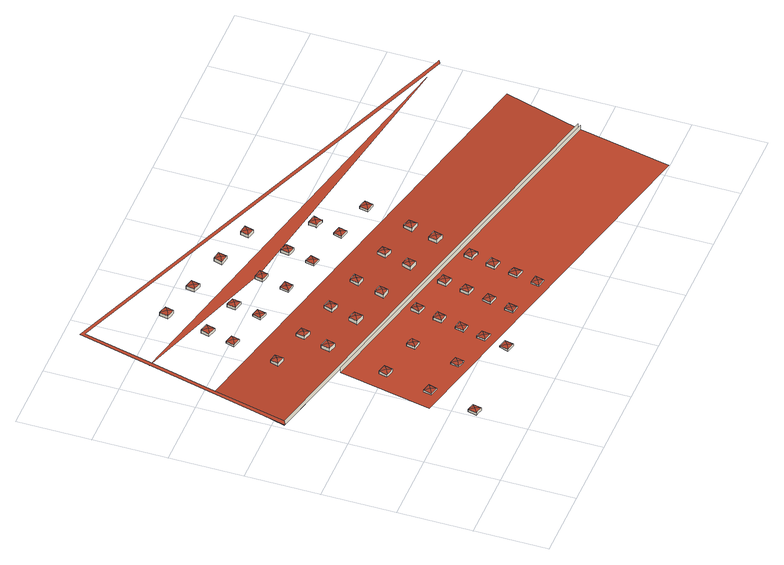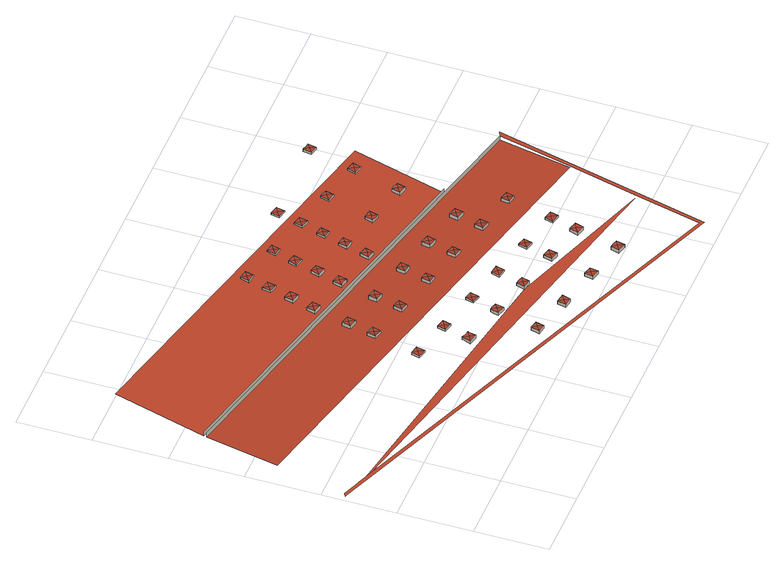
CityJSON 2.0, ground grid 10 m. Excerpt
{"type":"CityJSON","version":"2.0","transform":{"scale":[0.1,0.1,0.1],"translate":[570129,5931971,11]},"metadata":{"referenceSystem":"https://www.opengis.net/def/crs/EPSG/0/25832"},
"CityObjects":{
"building1":{"type":"Building","attributes":{"Grundfläche 2D":"4274.106168","Grundhöhe NN":"1.910"},"children":["building1-1","building1-2","building1-3","building1-4","building1-5","building1-6","building1-7","building1-8","building1-9","building1-10","building1-11","building1-12","building1-13","building1-14","building1-15","building1-16","building1-17","building1-18","building1-19","building1-20","building1-21","building1-22","building1-23","building1-24","building1-25","building1-26","building1-27","building1-28","building1-29","building1-30","building1-31","building1-32","building1-33","building1-34","building1-35","building1-36","building1-37","building1-38","building1-39","building1-40","building1-41","building1-42","building1-43","building1-44"],"geometry":[{"type":"MultiSurface","lod":"3","boundaries":[[[0,1,2,3]],[[4,5,6,7]],[[1,8,9,2]],[[10,11,12]],[[13,14,15,16,17,18,19,20,21,22,23]],[[5,4,15,24]],[[25,10,12]]],"semantics":{"surfaces":[{"type":"RoofSurface"},{"type":"WallSurface"}],"values":[0,0,1,0,0,1,0]}}]},
"building1-1":{"type":"BuildingInstallation","parents":["building1"],"geometry":[{"type":"MultiSurface","lod":"3","boundaries":[[[26,27,28]],[[28,27,29]],[[30,31,27,26]],[[29,27,31]],[[32,33,26,28]],[[33,34,35,31,30,26]],[[35,36,29,31]],[[36,32,28,29]]],"semantics":{"surfaces":[{"type":"RoofSurface"},{"type":"WallSurface"}],"values":[0,0,0,0,1,1,1,1]}}]},
"building1-2":{"type":"BuildingInstallation","parents":["building1"],"geometry":[{"type":"MultiSurface","lod":"3","boundaries":[[[37,38,39]],[[39,38,40]],[[41,38,37]],[[40,38,41]],[[42,43,37,39]],[[43,44,41,37]],[[44,45,40,41]],[[45,42,39,40]]],"semantics":{"surfaces":[{"type":"RoofSurface"},{"type":"WallSurface"}],"values":[0,0,0,0,1,1,1,1]}}]},
"building1-3":{"type":"BuildingInstallation","parents":["building1"],"geometry":[{"type":"MultiSurface","lod":"3","boundaries":[[[46,47,48]],[[48,47,49]],[[50,51,47,46]],[[49,47,51]],[[52,53,46,48]],[[53,54,55,51,50,46]],[[55,56,49,51]],[[56,52,48,49]]],"semantics":{"surfaces":[{"type":"RoofSurface"},{"type":"WallSurface"}],"values":[0,0,0,0,1,1,1,1]}}]},
"building1-4":{"type":"BuildingInstallation","parents":["building1"],"geometry":[{"type":"MultiSurface","lod":"3","boundaries":[[[57,58,59]],[[59,58,60]],[[61,58,57]],[[60,58,61]],[[62,63,57,59]],[[63,64,61,57]],[[64,65,60,61]],[[65,62,59,60]]],"semantics":{"surfaces":[{"type":"RoofSurface"},{"type":"WallSurface"}],"values":[0,0,0,0,1,1,1,1]}}]},
"building1-5":{"type":"BuildingInstallation","parents":["building1"],"geometry":[{"type":"MultiSurface","lod":"3","boundaries":[[[66,67,68]],[[68,67,69]],[[70,71,67,66]],[[69,67,71]],[[72,73,66,68]],[[73,74,75,71,70,66]],[[75,76,69,71]],[[76,72,68,69]]],"semantics":{"surfaces":[{"type":"RoofSurface"},{"type":"WallSurface"}],"values":[0,0,0,0,1,1,1,1]}}]},
"building1-6":{"type":"BuildingInstallation","parents":["building1"],"geometry":[{"type":"MultiSurface","lod":"3","boundaries":[[[77,78,79]],[[79,78,80]],[[81,78,77]],[[80,78,81]],[[82,83,77,79]],[[83,84,81,77]],[[84,85,80,81]],[[85,82,79,80]]],"semantics":{"surfaces":[{"type":"RoofSurface"},{"type":"WallSurface"}],"values":[0,0,0,0,1,1,1,1]}}]},
"building1-7":{"type":"BuildingInstallation","parents":["building1"],"geometry":[{"type":"MultiSurface","lod":"3","boundaries":[[[86,87,88]],[[88,87,89]],[[90,87,86]],[[89,87,90]],[[91,92,86,88]],[[92,93,90,86]],[[93,94,89,90]],[[94,91,88,89]]],"semantics":{"surfaces":[{"type":"RoofSurface"},{"type":"WallSurface"}],"values":[0,0,0,0,1,1,1,1]}}]},
"building1-8":{"type":"BuildingInstallation","parents":["building1"],"geometry":[{"type":"MultiSurface","lod":"3","boundaries":[[[95,96,97]],[[98,97,96,99]],[[100,96,95]],[[99,96,100]],[[101,102,95,97]],[[102,103,100,95]],[[103,104,99,100]],[[104,105,101,97,98,99]]],"semantics":{"surfaces":[{"type":"RoofSurface"},{"type":"WallSurface"}],"values":[0,0,0,0,1,1,1,1]}}]},
"building1-9":{"type":"BuildingInstallation","parents":["building1"],"geometry":[{"type":"MultiSurface","lod":"3","boundaries":[[[106,107,108]],[[108,107,109]],[[110,107,106]],[[109,107,110]],[[111,112,106,108]],[[112,113,110,106]],[[113,114,109,110]],[[114,111,108,109]]],"semantics":{"surfaces":[{"type":"RoofSurface"},{"type":"WallSurface"}],"values":[0,0,0,0,1,1,1,1]}}]},
"building1-10":{"type":"BuildingInstallation","parents":["building1"],"geometry":[{"type":"MultiSurface","lod":"3","boundaries":[[[115,116,117]],[[117,116,118]],[[119,116,115]],[[118,116,119]],[[120,121,115,117]],[[121,122,119,115]],[[122,123,118,119]],[[123,120,117,118]]],"semantics":{"surfaces":[{"type":"RoofSurface"},{"type":"WallSurface"}],"values":[0,0,0,0,1,1,1,1]}}]},
"building1-11":{"type":"BuildingInstallation","parents":["building1"],"geometry":[{"type":"MultiSurface","lod":"3","boundaries":[[[124,125,126]],[[126,125,127]],[[128,125,124]],[[127,125,128]],[[129,130,124,126]],[[130,131,128,124]],[[131,132,127,128]],[[132,129,126,127]]],"semantics":{"surfaces":[{"type":"RoofSurface"},{"type":"WallSurface"}],"values":[0,0,0,0,1,1,1,1]}}]},
"building1-12":{"type":"BuildingInstallation","parents":["building1"],"geometry":[{"type":"MultiSurface","lod":"3","boundaries":[[[133,134,135]],[[135,134,136]],[[137,134,133]],[[136,134,137]],[[138,139,133,135]],[[139,140,137,133]],[[140,141,136,137]],[[141,138,135,136]]],"semantics":{"surfaces":[{"type":"RoofSurface"},{"type":"WallSurface"}],"values":[0,0,0,0,1,1,1,1]}}]},
"building1-13":{"type":"BuildingInstallation","parents":["building1"],"geometry":[{"type":"MultiSurface","lod":"3","boundaries":[[[142,143,144]],[[144,143,145]],[[146,143,142]],[[145,143,146]],[[147,148,142,144]],[[148,149,146,142]],[[149,150,145,146]],[[150,147,144,145]]],"semantics":{"surfaces":[{"type":"RoofSurface"},{"type":"WallSurface"}],"values":[0,0,0,0,1,1,1,1]}}]},
"building1-14":{"type":"BuildingInstallation","parents":["building1"],"geometry":[{"type":"MultiSurface","lod":"3","boundaries":[[[151,152,153]],[[153,152,154]],[[155,156,152,151]],[[154,152,156]],[[157,158,151,153]],[[158,159,160,156,155,151]],[[160,161,154,156]],[[161,157,153,154]]],"semantics":{"surfaces":[{"type":"RoofSurface"},{"type":"WallSurface"}],"values":[0,0,0,0,1,1,1,1]}}]},
"building1-15":{"type":"BuildingInstallation","parents":["building1"],"geometry":[{"type":"MultiSurface","lod":"3","boundaries":[[[162,163,164]],[[164,163,165]],[[166,163,162]],[[165,163,166]],[[167,168,162,164]],[[168,169,166,162]],[[169,170,165,166]],[[170,167,164,165]]],"semantics":{"surfaces":[{"type":"RoofSurface"},{"type":"WallSurface"}],"values":[0,0,0,0,1,1,1,1]}}]},
"building1-16":{"type":"BuildingInstallation","parents":["building1"],"geometry":[{"type":"MultiSurface","lod":"3","boundaries":[[[171,172,173]],[[174,173,172,175]],[[176,172,171]],[[175,172,176]],[[177,178,171,173]],[[178,179,176,171]],[[179,180,175,176]],[[180,181,177,173,174,175]]],"semantics":{"surfaces":[{"type":"RoofSurface"},{"type":"WallSurface"}],"values":[0,0,0,0,1,1,1,1]}}]},
"building1-17":{"type":"BuildingInstallation","parents":["building1"],"geometry":[{"type":"MultiSurface","lod":"3","boundaries":[[[182,183,184]],[[184,183,185]],[[186,183,182]],[[185,183,186]],[[187,188,182,184]],[[188,189,186,182]],[[189,190,185,186]],[[190,187,184,185]]],"semantics":{"surfaces":[{"type":"RoofSurface"},{"type":"WallSurface"}],"values":[0,0,0,0,1,1,1,1]}}]},
"building1-18":{"type":"BuildingInstallation","parents":["building1"],"geometry":[{"type":"MultiSurface","lod":"3","boundaries":[[[191,192,193]],[[193,192,194]],[[195,192,191]],[[194,192,195]],[[196,197,191,193]],[[197,198,195,191]],[[198,199,194,195]],[[199,196,193,194]]],"semantics":{"surfaces":[{"type":"RoofSurface"},{"type":"WallSurface"}],"values":[0,0,0,0,1,1,1,1]}}]},
"building1-19":{"type":"BuildingInstallation","parents":["building1"],"geometry":[{"type":"MultiSurface","lod":"3","boundaries":[[[200,201,202]],[[202,201,203]],[[204,201,200]],[[203,201,204]],[[205,206,200,202]],[[206,207,204,200]],[[207,208,203,204]],[[208,205,202,203]]],"semantics":{"surfaces":[{"type":"RoofSurface"},{"type":"WallSurface"}],"values":[0,0,0,0,1,1,1,1]}}]},
"building1-20":{"type":"BuildingInstallation","parents":["building1"],"geometry":[{"type":"MultiSurface","lod":"3","boundaries":[[[209,210,211]],[[211,210,212]],[[213,210,209]],[[212,210,213]],[[214,215,209,211]],[[215,216,213,209]],[[216,217,212,213]],[[217,214,211,212]]],"semantics":{"surfaces":[{"type":"RoofSurface"},{"type":"WallSurface"}],"values":[0,0,0,0,1,1,1,1]}}]},
"building1-21":{"type":"BuildingInstallation","parents":["building1"],"geometry":[{"type":"MultiSurface","lod":"3","boundaries":[[[218,219,220]],[[220,219,221]],[[222,219,218]],[[221,219,222]],[[223,224,218,220]],[[224,225,222,218]],[[225,226,221,222]],[[226,223,220,221]]],"semantics":{"surfaces":[{"type":"RoofSurface"},{"type":"WallSurface"}],"values":[0,0,0,0,1,1,1,1]}}]},
"building1-22":{"type":"BuildingInstallation","parents":["building1"],"geometry":[{"type":"MultiSurface","lod":"3","boundaries":[[[227,228,229]],[[229,228,230]],[[231,228,227]],[[230,228,231]],[[232,233,227,229]],[[233,234,231,227]],[[234,235,230,231]],[[235,232,229,230]]],"semantics":{"surfaces":[{"type":"RoofSurface"},{"type":"WallSurface"}],"values":[0,0,0,0,1,1,1,1]}}]},
"building1-23":{"type":"BuildingInstallation","parents":["building1"],"geometry":[{"type":"MultiSurface","lod":"3","boundaries":[[[236,237,238]],[[238,237,239]],[[240,237,236]],[[239,237,240]],[[241,242,236,238]],[[242,243,240,236]],[[243,244,239,240]],[[244,241,238,239]]],"semantics":{"surfaces":[{"type":"RoofSurface"},{"type":"WallSurface"}],"values":[0,0,0,0,1,1,1,1]}}]},
"building1-24":{"type":"BuildingInstallation","parents":["building1"],"geometry":[{"type":"MultiSurface","lod":"3","boundaries":[[[245,246,247]],[[248,247,246,249]],[[250,246,245]],[[251,249,246,250]],[[252,253,245,247]],[[253,254,250,245]],[[254,255,256,249,251,250]],[[256,257,252,247,248,249]]],"semantics":{"surfaces":[{"type":"RoofSurface"},{"type":"WallSurface"}],"values":[0,0,0,0,1,1,1,1]}}]},
"building1-25":{"type":"BuildingInstallation","parents":["building1"],"geometry":[{"type":"MultiSurface","lod":"3","boundaries":[[[258,259,260]],[[260,259,261]],[[262,259,258]],[[261,259,262]],[[263,264,258,260]],[[264,265,262,258]],[[265,266,261,262]],[[266,263,260,261]]],"semantics":{"surfaces":[{"type":"RoofSurface"},{"type":"WallSurface"}],"values":[0,0,0,0,1,1,1,1]}}]},
"building1-26":{"type":"BuildingInstallation","parents":["building1"],"geometry":[{"type":"MultiSurface","lod":"3","boundaries":[[[267,268,269]],[[269,268,270]],[[271,268,267]],[[270,268,271]],[[267,269,272,273]],[[273,274,271,267]],[[275,270,271,274]],[[275,272,269,270]]],"semantics":{"surfaces":[{"type":"RoofSurface"},{"type":"WallSurface"}],"values":[0,0,0,0,1,1,1,1]}}]},
"building1-27":{"type":"BuildingInstallation","parents":["building1"],"geometry":[{"type":"MultiSurface","lod":"3","boundaries":[[[276,277,278]],[[278,277,279]],[[280,281,277,276]],[[279,277,281]],[[282,283,276,278]],[[283,284,285,281,280,276]],[[285,286,279,281]],[[286,282,278,279]]],"semantics":{"surfaces":[{"type":"RoofSurface"},{"type":"WallSurface"}],"values":[0,0,0,0,1,1,1,1]}}]},
"building1-28":{"type":"BuildingInstallation","parents":["building1"],"geometry":[{"type":"MultiSurface","lod":"3","boundaries":[[[287,288,289]],[[290,289,288,291]],[[292,293,288,287]],[[291,288,293]],[[294,295,287,289]],[[295,296,297,293,292,287]],[[297,25,291,293]],[[294,289,290,291,25,12]]],"semantics":{"surfaces":[{"type":"RoofSurface"},{"type":"WallSurface"}],"values":[0,0,0,0,1,1,1,1]}}]},
"building1-29":{"type":"BuildingInstallation","parents":["building1"],"geometry":[{"type":"MultiSurface","lod":"3","boundaries":[[[298,299,300,301]],[[302,301,300,303]],[[304,300,299]],[[303,300,304]],[[305,306,307,299,298,301]],[[307,308,304,299]],[[308,309,303,304]],[[309,310,305,301,302,303]]],"semantics":{"surfaces":[{"type":"RoofSurface"},{"type":"WallSurface"}],"values":[0,0,0,0,1,1,1,1]}}]},
"building1-30":{"type":"BuildingInstallation","parents":["building1"],"geometry":[{"type":"MultiSurface","lod":"3","boundaries":[[[311,312,313]],[[313,312,314]],[[315,312,311]],[[314,312,315]],[[316,317,311,313]],[[317,318,315,311]],[[318,319,314,315]],[[319,316,313,314]]],"semantics":{"surfaces":[{"type":"RoofSurface"},{"type":"WallSurface"}],"values":[0,0,0,0,1,1,1,1]}}]},
"building1-31":{"type":"BuildingInstallation","parents":["building1"],"geometry":[{"type":"MultiSurface","lod":"3","boundaries":[[[320,321,322]],[[323,322,321,324]],[[325,321,320]],[[324,321,325]],[[326,327,320,322]],[[327,328,325,320]],[[328,329,324,325]],[[329,330,326,322,323,324]]],"semantics":{"surfaces":[{"type":"RoofSurface"},{"type":"WallSurface"}],"values":[0,0,0,0,1,1,1,1]}}]},
"building1-32":{"type":"BuildingInstallation","parents":["building1"],"geometry":[{"type":"MultiSurface","lod":"3","boundaries":[[[331,332,333]],[[333,332,334]],[[335,336,332,331]],[[334,332,336]],[[337,338,331,333]],[[338,339,340,336,335,331]],[[340,341,334,336]],[[341,337,333,334]]],"semantics":{"surfaces":[{"type":"RoofSurface"},{"type":"WallSurface"}],"values":[0,0,0,0,1,1,1,1]}}]},
"building1-33":{"type":"BuildingInstallation","parents":["building1"],"geometry":[{"type":"MultiSurface","lod":"3","boundaries":[[[342,343,344]],[[344,343,345]],[[346,343,342]],[[345,343,346]],[[347,348,342,344]],[[348,349,346,342]],[[349,350,345,346]],[[350,347,344,345]]],"semantics":{"surfaces":[{"type":"RoofSurface"},{"type":"WallSurface"}],"values":[0,0,0,0,1,1,1,1]}}]},
"building1-34":{"type":"BuildingInstallation","parents":["building1"],"geometry":[{"type":"MultiSurface","lod":"3","boundaries":[[[351,352,353]],[[353,352,354]],[[355,352,351]],[[354,352,355]],[[356,351,353,357]],[[356,358,355,351]],[[358,359,354,355]],[[359,357,353,354]]],"semantics":{"surfaces":[{"type":"RoofSurface"},{"type":"WallSurface"}],"values":[0,0,0,0,1,1,1,1]}}]},
"building1-35":{"type":"BuildingInstallation","parents":["building1"],"geometry":[{"type":"MultiSurface","lod":"3","boundaries":[[[360,361,362]],[[362,361,363]],[[364,361,360]],[[363,361,364]],[[365,366,360,362]],[[366,367,364,360]],[[367,368,363,364]],[[368,365,362,363]]],"semantics":{"surfaces":[{"type":"RoofSurface"},{"type":"WallSurface"}],"values":[0,0,0,0,1,1,1,1]}}]},
"building1-36":{"type":"BuildingInstallation","parents":["building1"],"geometry":[{"type":"MultiSurface","lod":"3","boundaries":[[[369,370,371]],[[371,370,372]],[[373,374,370,369]],[[375,372,370,374]],[[369,371,376,377]],[[377,378,379,374,373,369]],[[379,380,381,372,375,374]],[[381,376,371,372]]],"semantics":{"surfaces":[{"type":"RoofSurface"},{"type":"WallSurface"}],"values":[0,0,0,0,1,1,1,1]}}]},
"building1-37":{"type":"BuildingInstallation","parents":["building1"],"geometry":[{"type":"MultiSurface","lod":"3","boundaries":[[[382,383,384]],[[384,383,385]],[[386,383,382]],[[385,383,386]],[[387,388,382,384]],[[388,389,386,382]],[[389,390,385,386]],[[390,387,384,385]]],"semantics":{"surfaces":[{"type":"RoofSurface"},{"type":"WallSurface"}],"values":[0,0,0,0,1,1,1,1]}}]},
"building1-38":{"type":"BuildingInstallation","parents":["building1"],"geometry":[{"type":"MultiSurface","lod":"3","boundaries":[[[391,392,393]],[[393,392,394]],[[395,396,392,391]],[[394,392,396]],[[397,398,391,393]],[[398,399,400,396,395,391]],[[400,401,394,396]],[[401,397,393,394]]],"semantics":{"surfaces":[{"type":"RoofSurface"},{"type":"WallSurface"}],"values":[0,0,0,0,1,1,1,1]}}]},
"building1-39":{"type":"BuildingInstallation","parents":["building1"],"geometry":[{"type":"MultiSurface","lod":"3","boundaries":[[[402,403,404]],[[405,404,403,406]],[[407,403,402]],[[406,403,407]],[[408,409,402,404]],[[409,410,407,402]],[[410,411,406,407]],[[411,412,408,404,405,406]]],"semantics":{"surfaces":[{"type":"RoofSurface"},{"type":"WallSurface"}],"values":[0,0,0,0,1,1,1,1]}}]},
"building1-40":{"type":"BuildingInstallation","parents":["building1"],"geometry":[{"type":"MultiSurface","lod":"3","boundaries":[[[413,414,415]],[[415,414,416]],[[417,418,414,413]],[[416,414,418]],[[419,420,413,415]],[[420,421,422,418,417,413]],[[422,423,416,418]],[[423,419,415,416]]],"semantics":{"surfaces":[{"type":"RoofSurface"},{"type":"WallSurface"}],"values":[0,0,0,0,1,1,1,1]}}]},
"building1-41":{"type":"BuildingInstallation","parents":["building1"],"geometry":[{"type":"MultiSurface","lod":"3","boundaries":[[[424,425,426]],[[426,425,427]],[[428,425,424]],[[427,425,428]],[[429,430,424,426]],[[430,431,428,424]],[[431,432,427,428]],[[432,429,426,427]]],"semantics":{"surfaces":[{"type":"RoofSurface"},{"type":"WallSurface"}],"values":[0,0,0,0,1,1,1,1]}}]},
"building1-42":{"type":"BuildingInstallation","parents":["building1"],"geometry":[{"type":"MultiSurface","lod":"3","boundaries":[[[433,434,435]],[[435,434,436]],[[437,434,433]],[[436,434,437]],[[438,439,433,435]],[[439,440,437,433]],[[440,441,436,437]],[[441,438,435,436]]],"semantics":{"surfaces":[{"type":"RoofSurface"},{"type":"WallSurface"}],"values":[0,0,0,0,1,1,1,1]}}]},
"building1-43":{"type":"BuildingInstallation","parents":["building1"],"geometry":[{"type":"MultiSurface","lod":"3","boundaries":[[[442,443,444,445]],[[445,444,446]],[[447,448,444,443]],[[449,446,444,448]],[[450,451,452,443,442,445]],[[452,453,454,448,447,443]],[[454,455,456,446,449,448]],[[456,450,445,446]]],"semantics":{"surfaces":[{"type":"RoofSurface"},{"type":"WallSurface"}],"values":[0,0,0,0,1,1,1,1]}}]},
"building1-44":{"type":"BuildingInstallation","parents":["building1"],"geometry":[{"type":"MultiSurface","lod":"3","boundaries":[[[457,458,459]],[[460,459,458,461]],[[462,458,457]],[[461,458,462]],[[463,464,457,459]],[[464,465,462,457]],[[465,466,461,462]],[[466,467,463,459,460,461]]],"semantics":{"surfaces":[{"type":"RoofSurface"},{"type":"WallSurface"}],"values":[0,0,0,0,1,1,1,1]}}]}
},
"vertices":[
[615,0,15],[646,127,10],[122,254,10],[91,126,15],[6,286,10],[647,131,10],[672,233,15],[30,386,15],[646,127,17],[122,254,17],[672,338,11],[53,480,11],[258,409,12],[72,578,17],[0,283,17],[6,286,17],[30,386,17],[53,480,17],[75,572,17],[669,339,17],[672,338,17],[695,329,17],[700,332,17],[697,333,17],[647,131,17],[259,409,12],
[100,68,17],[107,73,18],[103,80,17],[114,77,17],[106,67,17],[111,65,17],[103,80,14],[100,68,13],[106,67,13],[111,65,13],[114,77,14],
[115,132,17],[123,137,18],[118,144,17],[130,141,17],[127,129,17],[118,144,14],[115,132,15],[127,129,15],[130,141,14],
[131,196,16],[139,200,17],[134,208,16],[146,205,16],[137,194,16],[143,193,16],[134,208,11],[131,196,12],[137,194,12],[143,193,12],[146,205,11],
[103,329,18],[111,333,20],[106,340,18],[117,338,18],[115,326,18],[106,340,14],[103,329,13],[115,326,13],[117,338,14],
[175,118,17],[182,122,18],[178,130,17],[189,127,17],[181,116,17],[186,115,17],[178,130,14],[175,118,15],[181,116,15],[186,115,15],[189,127,14],
[152,279,17],[159,283,18],[154,291,17],[166,288,17],[163,276,17],[154,291,12],[152,279,11],[163,276,11],[166,288,12],
[118,392,17],[126,396,18],[121,404,17],[133,401,17],[130,389,17],[121,404,14],[118,392,14],[130,389,14],[133,401,14],
[191,181,16],[198,186,17],[194,193,16],[200,192,16],[205,190,16],[202,179,16],[194,193,11],[191,181,12],[202,179,12],[205,190,11],[200,192,11],
[224,71,17],[232,75,18],[227,83,17],[239,80,17],[236,68,17],[227,83,15],[224,71,14],[236,68,14],[239,80,15],
[161,315,18],[168,319,20],[163,327,18],[175,324,18],[172,312,18],[163,327,14],[161,315,13],[172,312,13],[175,324,14],
[127,428,17],[135,432,18],[130,440,17],[142,437,17],[139,425,17],[130,440,12],[127,428,13],[139,425,13],[142,437,12],
[232,104,17],[240,108,18],[235,116,17],[246,113,17],[244,101,17],[235,116,14],[232,104,15],[244,101,15],[246,113,14],
[240,135,16],[247,140,17],[243,147,16],[254,145,16],[251,133,16],[243,147,13],[240,135,13],[251,133,13],[254,145,13],
[141,487,17],[149,491,18],[144,499,17],[156,496,17],[147,485,17],[153,484,17],[144,499,12],[141,487,12],[147,485,12],[153,484,12],[156,496,12],
[176,378,17],[183,382,18],[179,390,17],[190,387,17],[187,375,17],[179,390,14],[176,378,14],[187,375,14],[190,387,14],
[211,264,17],[219,269,18],[214,276,17],[220,275,17],[226,273,17],[223,261,17],[214,276,12],[211,264,11],[223,261,11],[226,273,12],[220,275,12],
[248,167,16],[255,172,17],[251,179,16],[262,177,16],[259,165,16],[251,179,11],[248,167,12],[259,165,12],[262,177,11],
[184,414,17],[192,419,18],[187,426,17],[198,423,17],[196,411,17],[187,426,12],[184,414,13],[196,411,13],[198,423,12],
[220,300,18],[227,305,20],[223,312,18],[234,309,18],[231,297,18],[223,312,14],[220,300,13],[231,297,13],[234,309,14],
[256,199,15],[263,204,16],[259,211,15],[270,208,15],[267,196,15],[259,211,10],[256,199,11],[267,196,11],[270,208,10],
[292,89,17],[299,94,18],[295,101,17],[306,99,17],[303,87,17],[295,101,14],[292,89,15],[303,87,15],[306,99,14],
[300,121,16],[308,125,17],[303,133,16],[315,130,16],[312,118,16],[303,133,13],[300,121,13],[312,118,13],[315,130,13],
[199,473,17],[206,477,18],[201,485,17],[213,482,17],[210,470,17],[201,485,12],[199,473,12],[210,470,12],[213,482,12],
[268,250,17],[276,255,18],[271,262,17],[277,261,17],[282,260,17],[279,248,17],[281,254,17],[271,262,12],[268,250,11],[279,248,11],[281,254,12],[282,260,12],[277,261,12],
[235,363,17],[243,368,18],[238,375,17],[250,373,17],[247,361,17],[238,375,14],[235,363,14],[247,361,14],[250,373,14],
[308,153,16],[315,157,17],[311,165,16],[322,162,16],[319,150,16],[311,165,11],[308,153,12],[319,150,12],[322,162,11],
[277,286,18],[284,291,20],[280,298,18],[291,296,18],[283,285,18],[288,284,18],[280,298,14],[277,286,13],[283,285,13],[288,284,13],[291,296,14],
[244,400,17],[252,404,18],[247,411,17],[258,409,17],[259,409,17],[250,398,17],[256,397,17],[247,411,12],[244,400,13],[250,398,13],[256,397,13],
[317,191,15],[315,185,15],[323,189,16],[318,197,15],[324,195,15],[330,194,15],[327,182,15],[318,197,10],[317,191,10],[315,185,11],[327,182,11],[330,194,10],[324,195,10],
[349,75,17],[357,80,18],[352,87,17],[364,85,17],[361,73,17],[352,87,14],[349,75,15],[361,73,15],[364,85,14],
[357,107,16],[365,112,17],[360,119,16],[366,118,16],[371,116,16],[369,104,16],[360,119,13],[357,107,13],[369,104,13],[371,116,13],[366,118,13],
[258,458,17],[266,463,18],[261,470,17],[273,468,17],[264,457,17],[270,456,17],[261,470,12],[258,458,12],[264,457,12],[270,456,12],[273,468,12],
[292,350,17],[300,354,18],[295,362,17],[306,359,17],[303,347,17],[295,362,14],[292,350,14],[303,347,14],[306,359,14],
[328,236,17],[336,240,18],[331,248,17],[342,245,17],[340,233,17],[328,236,11],[331,248,12],[340,233,11],[342,245,12],
[364,139,16],[372,144,17],[367,151,16],[379,148,16],[376,136,16],[367,151,11],[364,139,12],[376,136,12],[379,148,11],
[301,386,17],[308,390,18],[304,398,17],[315,395,17],[307,384,17],[312,383,17],[314,389,17],[304,398,12],[301,386,13],[307,384,13],[312,383,13],[314,389,12],[315,395,12],
[337,272,18],[344,276,20],[340,284,18],[351,281,18],[348,269,18],[340,284,14],[337,272,13],[348,269,13],[351,281,14],
[372,171,15],[380,175,16],[375,183,15],[387,180,15],[378,170,15],[384,168,15],[375,183,10],[372,171,11],[378,170,11],[384,168,11],[387,180,10],
[316,444,17],[323,449,18],[319,456,17],[325,455,17],[330,454,17],[327,442,17],[319,456,12],[316,444,12],[327,442,12],[330,454,12],[325,455,12],
[386,222,17],[393,226,18],[388,234,17],[400,231,17],[391,221,17],[397,219,17],[388,234,12],[386,222,11],[391,221,11],[397,219,11],[400,231,12],
[352,335,17],[360,340,18],[355,347,17],[367,344,17],[364,332,17],[355,347,14],[352,335,14],[364,332,14],[367,344,14],
[394,258,18],[402,263,20],[397,270,18],[408,267,18],[406,255,18],[397,270,14],[394,258,13],[406,255,13],[408,267,14],
[362,373,17],[361,371,17],[369,376,18],[364,383,17],[376,380,17],[367,370,17],[373,368,17],[373,369,17],[364,383,12],[362,373,13],[361,371,13],[367,370,13],[373,368,13],[373,369,13],[376,380,12],
[409,321,17],[417,326,18],[412,333,17],[418,332,17],[424,330,17],[421,319,17],[412,333,14],[409,321,14],[421,319,14],[424,330,14],[418,332,14]
]}
